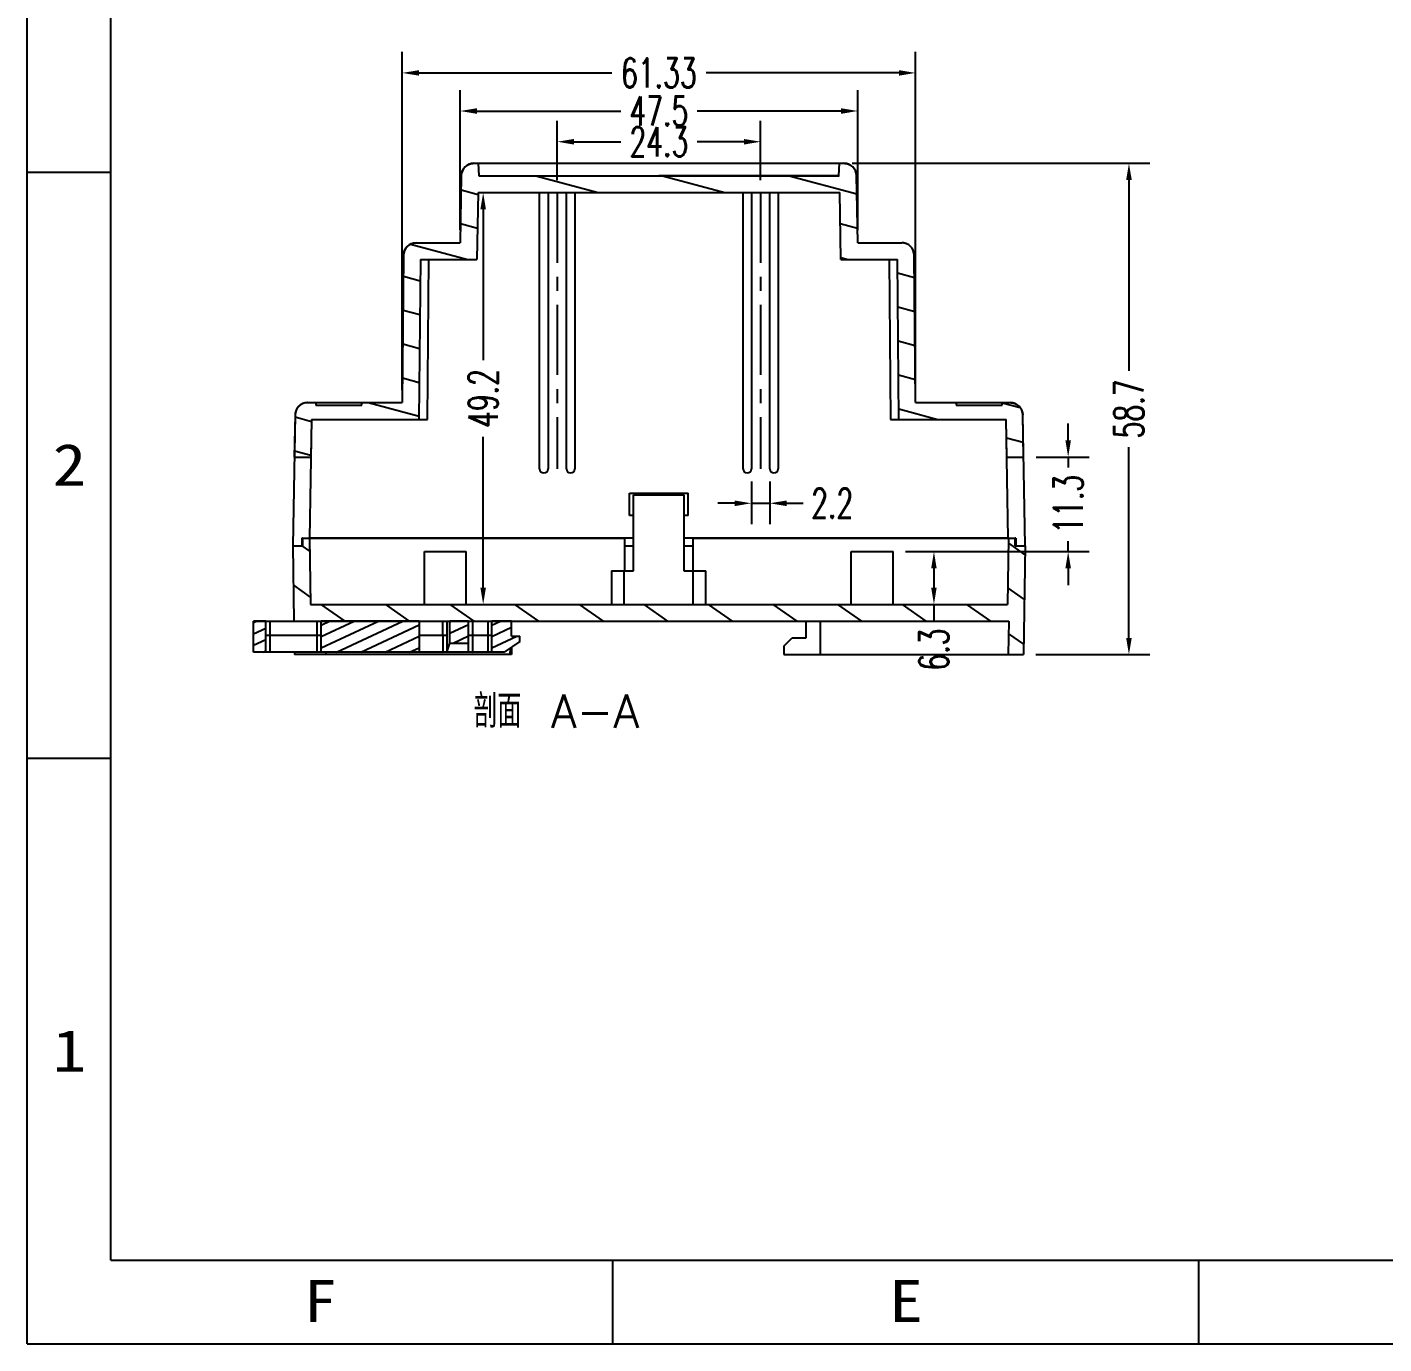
# Model space of a CAD drawing. Header units: millimetres. Extents: x 890 to 1310, y 579 to 876.
# Drawn here: x 890.2 to 1052.4, y 578.7 to 736.1 of the extents above; entities that cross this region are included whole.
import ezdxf
from ezdxf.enums import TextEntityAlignment as Align

# ---------------------------------------------------------------- set-up
doc = ezdxf.new("R2010")
doc.units = ezdxf.units.MM
doc.linetypes.add('CENTER', pattern=[50.8, 31.75, -6.35, 6.35, -6.35])
for name, color, linetype in [('1', 7, 'Continuous'), ('3', 7, 'Continuous'), ('dim', 3, 'Continuous')]:
    doc.layers.add(name, color=color, linetype=linetype)
doc.styles.add('romans', font='romans.shx', dxfattribs={"width": 0.67, "bigfont": 'fangsong.shx'})
doc.styles.get("Standard").update_dxf_attribs({"font": 'txt', "bigfont": 'gbcbig.shx'})
doc.styles.add('TEXTSTYLE_0', font='txt', dxfattribs={"width": 0.8})
doc.dimstyles.new('MSTD', dxfattribs={"dimtxt": 3.5, "dimasz": 2, "dimexe": 2.5, "dimexo": 1.5, "dimgap": 1, "dimtad": 0, "dimdsep": 46, "dimtxsty": 'romans', "dimcen": 0, "dimclrd": 5, "dimclre": 5, "dimclrt": 3, "dimadec": 1, "dimazin": 0, "dimtfac": 0.5, "dimtmove": 0, "dimatfit": 3, "dimfxl": 1, "dimarcsym": 0})

# ---------------------------------------------------------------- blocks, each defined once
blk = doc.blocks.new('*D48')
at = {"layer": 'Defpoints', "color": 0, "transparency": 16777216}
for p in [(976.78, 683.3), (978.98, 683.3), (978.98, 679.18)]:
    blk.add_point(p, dxfattribs=at)
at = {"layer": 'dim', "color": 5, "lineweight": -2, "transparency": 16777216}
for p, q in [((976.78, 681.8), (976.78, 676.68)), ((978.98, 681.8), (978.98, 676.68)), ((974.78, 679.18), (972.78, 679.18)), ((976.78, 679.18), (978.98, 679.18)), ((980.98, 679.18), (982.98, 679.18))]:
    blk.add_line(p, q, dxfattribs=at)
at = {"layer": 'dim', "color": 5, "transparency": 16777216}
for points in [[(974.78, 679.51), (974.78, 678.84), (976.78, 679.18)], [(980.98, 679.51), (980.98, 678.84), (978.98, 679.18)]]:
    blk.add_solid(points, dxfattribs=at)
at = {"layer": 'dim', "color": 3, "transparency": 16777216, "insert": (986.44, 679.18), "char_height": 3.5, "attachment_point": 5, "style": 'romans'}
blk.add_mtext('2.2', dxfattribs=at)
blk = doc.blocks.new('*D51')
at = {"layer": 'Defpoints', "color": 0, "transparency": 16777216}
for p in [(1009.29, 684.7), (993.7, 673.4), (1014.63, 673.4)]:
    blk.add_point(p, dxfattribs=at)
at = {"layer": 'dim', "color": 5, "lineweight": -2, "transparency": 16777216}
for p, q in [((1014.63, 686.7), (1014.63, 688.7)), ((1010.79, 684.7), (1017.13, 684.7)), ((1014.63, 684.7), (1014.63, 683.46)), ((1014.63, 673.4), (1014.63, 674.65)), ((995.2, 673.4), (1017.13, 673.4)), ((1014.63, 671.4), (1014.63, 669.4))]:
    blk.add_line(p, q, dxfattribs=at)
at = {"layer": 'dim', "color": 5, "transparency": 16777216}
for points in [[(1014.3, 686.7), (1014.96, 686.7), (1014.63, 684.7)], [(1014.3, 671.4), (1014.96, 671.4), (1014.63, 673.4)]]:
    blk.add_solid(points, dxfattribs=at)
at = {"layer": 'dim', "color": 3, "transparency": 16777216, "insert": (1014.63, 679.05), "char_height": 3.5, "attachment_point": 5, "rotation": 90, "style": 'romans'}
blk.add_mtext('11.3', dxfattribs=at)
blk = doc.blocks.new('*D52')
at = {"layer": 'Defpoints', "color": 0, "transparency": 16777216}
for p in [(977.88, 722.38), (953.58, 716.3), (977.88, 716.3)]:
    blk.add_point(p, dxfattribs=at)
at = {"layer": 'dim', "color": 5, "lineweight": -2, "transparency": 16777216}
for p, q in [((953.58, 717.8), (953.58, 724.88)), ((977.88, 717.8), (977.88, 724.88)), ((955.58, 722.38), (961.16, 722.38)), ((975.88, 722.38), (970.3, 722.38))]:
    blk.add_line(p, q, dxfattribs=at)
at = {"layer": 'dim', "color": 5, "transparency": 16777216}
for points in [[(955.58, 722.71), (955.58, 722.04), (953.58, 722.38)], [(975.88, 722.71), (975.88, 722.04), (977.88, 722.38)]]:
    blk.add_solid(points, dxfattribs=at)
at = {"layer": 'dim', "color": 3, "transparency": 16777216, "insert": (965.73, 722.38), "char_height": 3.5, "attachment_point": 5, "style": 'romans'}
blk.add_mtext('24.3', dxfattribs=at)
blk = doc.blocks.new('*D53')
at = {"layer": 'Defpoints', "color": 0, "transparency": 16777216}
for p in [(944.12, 716.3), (944.12, 667.1), (944.73, 667.1)]:
    blk.add_point(p, dxfattribs=at)
at = {"layer": 'dim', "color": 5, "lineweight": -2, "transparency": 16777216}
for p, q in [((945.62, 716.3), (947.23, 716.3)), ((944.73, 714.3), (944.73, 696.27)), ((944.73, 669.1), (944.73, 687.13)), ((945.62, 667.1), (947.23, 667.1))]:
    blk.add_line(p, q, dxfattribs=at)
at = {"layer": 'dim', "color": 5, "transparency": 16777216}
for points in [[(944.4, 714.3), (945.06, 714.3), (944.73, 716.3)], [(944.4, 669.1), (945.06, 669.1), (944.73, 667.1)]]:
    blk.add_solid(points, dxfattribs=at)
at = {"layer": 'dim', "color": 3, "transparency": 16777216, "insert": (944.73, 691.7), "char_height": 3.5, "attachment_point": 5, "rotation": 90, "style": 'romans'}
blk.add_mtext('49.2', dxfattribs=at)
blk = doc.blocks.new('*D54')
at = {"layer": 'Defpoints', "color": 0, "transparency": 16777216}
for p in [(993.7, 673.4), (993.7, 667.1), (998.59, 667.1)]:
    blk.add_point(p, dxfattribs=at)
at = {"layer": 'dim', "color": 5, "lineweight": -2, "transparency": 16777216}
for p, q in [((995.2, 673.4), (1001.09, 673.4)), ((998.59, 671.4), (998.59, 669.1)), ((995.2, 667.1), (1001.09, 667.1)), ((998.59, 667.1), (998.59, 665.1))]:
    blk.add_line(p, q, dxfattribs=at)
at = {"layer": 'dim', "color": 5, "transparency": 16777216}
for points in [[(998.26, 671.4), (998.92, 671.4), (998.59, 673.4)], [(998.26, 669.1), (998.92, 669.1), (998.59, 667.1)]]:
    blk.add_solid(points, dxfattribs=at)
at = {"layer": 'dim', "color": 3, "transparency": 16777216, "insert": (998.59, 661.7), "char_height": 3.5, "attachment_point": 5, "rotation": 90, "style": 'romans'}
blk.add_mtext('6.3', dxfattribs=at)
blk = doc.blocks.new('*D55')
at = {"layer": 'Defpoints', "color": 0, "transparency": 16777216}
for p in [(996.4, 730.6), (935.06, 691.2), (996.4, 691.2)]:
    blk.add_point(p, dxfattribs=at)
at = {"layer": 'dim', "color": 5, "lineweight": -2, "transparency": 16777216}
for p, q in [((935.06, 692.7), (935.06, 733.1)), ((996.4, 692.7), (996.4, 733.1)), ((937.06, 730.6), (960.09, 730.6)), ((994.4, 730.6), (971.36, 730.6))]:
    blk.add_line(p, q, dxfattribs=at)
at = {"layer": 'dim', "color": 5, "transparency": 16777216}
for points in [[(937.06, 730.93), (937.06, 730.27), (935.06, 730.6)], [(994.4, 730.93), (994.4, 730.27), (996.4, 730.6)]]:
    blk.add_solid(points, dxfattribs=at)
at = {"layer": 'dim', "color": 3, "transparency": 16777216, "insert": (965.73, 730.6), "char_height": 3.5, "attachment_point": 5, "style": 'romans'}
blk.add_mtext('61.33', dxfattribs=at)
blk = doc.blocks.new('*D56')
at = {"layer": 'Defpoints', "color": 0, "transparency": 16777216}
for p in [(989.48, 726.05), (941.98, 710.3), (989.48, 710.3)]:
    blk.add_point(p, dxfattribs=at)
at = {"layer": 'dim', "color": 5, "lineweight": -2, "transparency": 16777216}
for p, q in [((941.98, 711.8), (941.98, 728.55)), ((989.48, 711.8), (989.48, 728.55)), ((943.98, 726.05), (961.16, 726.05)), ((987.48, 726.05), (970.3, 726.05))]:
    blk.add_line(p, q, dxfattribs=at)
at = {"layer": 'dim', "color": 5, "transparency": 16777216}
for points in [[(943.98, 726.38), (943.98, 725.71), (941.98, 726.05)], [(987.48, 726.38), (987.48, 725.71), (989.48, 726.05)]]:
    blk.add_solid(points, dxfattribs=at)
at = {"layer": 'dim', "color": 3, "transparency": 16777216, "insert": (965.73, 726.05), "char_height": 3.5, "attachment_point": 5, "style": 'romans'}
blk.add_mtext('47.5', dxfattribs=at)
blk = doc.blocks.new('*D58')
at = {"layer": 'Defpoints', "color": 0, "transparency": 16777216}
for p in [(987.31, 719.8), (1009.28, 661.1), (1021.89, 661.1)]:
    blk.add_point(p, dxfattribs=at)
at = {"layer": 'dim', "color": 5, "lineweight": -2, "transparency": 16777216}
for p, q in [((988.81, 719.8), (1024.39, 719.8)), ((1021.89, 717.8), (1021.89, 695.02)), ((1021.89, 663.1), (1021.89, 685.88)), ((1010.78, 661.1), (1024.39, 661.1))]:
    blk.add_line(p, q, dxfattribs=at)
at = {"layer": 'dim', "color": 5, "transparency": 16777216}
for points in [[(1021.56, 717.8), (1022.23, 717.8), (1021.89, 719.8)], [(1021.56, 663.1), (1022.23, 663.1), (1021.89, 661.1)]]:
    blk.add_solid(points, dxfattribs=at)
at = {"layer": 'dim', "color": 3, "transparency": 16777216, "insert": (1021.89, 690.45), "char_height": 3.5, "attachment_point": 5, "rotation": 90, "style": 'romans'}
blk.add_mtext('58.7', dxfattribs=at)
blk = doc.blocks.new('SUN_6HWZ35TKXU86YGHH1AY77V3D6FJ')
at = {"color": 7, "linetype": 'Continuous'}
for p, q in [((-420, 0), (-420, 297)), ((-410, 10), (-410, 287)), ((-420, 140), (-410, 140)), ((-420, 70), (-410, 70)), ((-410, 10), (-10, 10)), ((-350, 0), (-350, 10)), ((-280, 0), (-280, 10)), ((-420, 0), (0, 0))]:
    blk.add_line(p, q, dxfattribs=at)
at = {"color": 2, "linetype": 'Continuous', "style": 'TEXTSTYLE_0'}
for s, width, p, p2 in [('2', 1.2, (-416.95, 102.54), (-412.95, 102.54)), ('1', 2.4, (-416.95, 32.54), (-412.95, 32.54)), ('F', 1.2, (-386.98, 2.63), (-382.98, 2.63)), ('E', 1.2, (-316.98, 2.63), (-312.98, 2.63))]:
    blk.add_text(s, height=5, dxfattribs=dict(at, width=width)).set_placement(p, p2, align=Align.FIT)

msp = doc.modelspace()

# ---------------------------------------------------------------- hatches: boundary and pattern name
at = {"linetype": 'Continuous'}
h = msp.add_hatch(dxfattribs=at)
h.set_pattern_fill('DEFAULT__2', color=2, scale=3.919505, angle=165, style=0, pattern_type=0)
h.set_pattern_definition([(165, (725.813, 596.0396), (-1.01444, -3.78595), [])])
edge = h.paths.add_edge_path()
edge.add_line((944.118, 716.301), (987.339, 716.301))
edge.add_line((944.118, 716.301), (943.978, 708.301))
edge.add_line((937.228, 708.301), (943.978, 708.301))
edge.add_line((937.228, 708.301), (937.062, 689.201))
edge.add_line((924.226, 689.201), (937.062, 689.201))
edge.add_line((924.226, 689.201), (924.148, 684.701))
edge.add_line((922.163, 684.701), (924.148, 684.701))
edge.add_line((922.251, 689.727), (922.163, 684.701))
edge.add_spline(control_points=[(923.751, 691.201), (922.884, 691.201), (922.266, 690.594), (922.251, 689.727)], knot_values=[0, 0, 0, 0, 1, 1, 1, 1], weights=[1, 0.8088336, 0.8088336, 1], degree=3, periodic=0)
edge.add_line((923.751, 691.201), (924.728, 691.201))
edge.add_line((924.728, 691.201), (924.728, 690.901))
edge.add_line((924.728, 690.901), (930.228, 690.901))
edge.add_line((930.228, 690.901), (930.228, 691.201))
edge.add_line((930.228, 691.201), (935.062, 691.201))
edge.add_line((935.215, 708.814), (935.062, 691.201))
edge.add_spline(control_points=[(935.215, 708.814), (935.223, 709.687), (935.843, 710.301), (936.715, 710.301)], knot_values=[0, 0, 0, 0, 1, 1, 1, 1], weights=[1, 0.8067903, 0.8067903, 1], degree=3, periodic=0)
edge.add_line((936.715, 710.301), (941.978, 710.301))
edge.add_line((942.118, 718.327), (941.978, 710.301))
edge.add_spline(control_points=[(942.118, 718.327), (942.134, 719.194), (942.752, 719.801), (943.618, 719.801)], knot_values=[0, 0, 0, 0, 1, 1, 1, 1], weights=[1, 0.8088336, 0.8088336, 1], degree=3, periodic=0)
edge.add_line((943.618, 719.801), (944.15, 719.801))
edge.add_line((944.15, 719.801), (944.228, 718.301))
edge.add_line((944.228, 718.301), (987.228, 718.301))
edge.add_line((987.228, 718.301), (987.307, 719.801))
edge.add_line((987.307, 719.801), (987.839, 719.801))
edge.add_spline(control_points=[(987.839, 719.801), (988.705, 719.801), (989.323, 719.194), (989.338, 718.327)], knot_values=[0, 0, 0, 0, 1, 1, 1, 1], weights=[1, 0.8088336, 0.8088336, 1], degree=3, periodic=0)
edge.add_line((989.478, 710.301), (989.338, 718.327))
edge.add_line((989.478, 710.301), (994.741, 710.301))
edge.add_spline(control_points=[(996.241, 708.814), (996.234, 709.687), (995.614, 710.301), (994.741, 710.301)], knot_values=[0, 0, 0, 0, 1, 1, 1, 1], weights=[1, 0.8067903, 0.8067903, 1], degree=3, periodic=0)
edge.add_line((996.395, 691.201), (996.241, 708.814))
edge.add_line((996.395, 691.201), (1001.228, 691.201))
edge.add_line((1001.228, 691.201), (1001.228, 690.901))
edge.add_line((1001.228, 690.901), (1006.728, 690.901))
edge.add_line((1006.728, 690.901), (1006.728, 691.201))
edge.add_line((1006.728, 691.201), (1007.706, 691.201))
edge.add_spline(control_points=[(1007.706, 691.201), (1008.572, 691.201), (1009.19, 690.594), (1009.206, 689.727)], knot_values=[0, 0, 0, 0, 1, 1, 1, 1], weights=[1, 0.8088336, 0.8088336, 1], degree=3, periodic=0)
edge.add_line((1009.293, 684.701), (1009.206, 689.727))
edge.add_line((1007.309, 684.701), (1009.293, 684.701))
edge.add_line((1007.309, 684.701), (1007.231, 689.201))
edge.add_line((994.395, 689.201), (1007.231, 689.201))
edge.add_line((994.395, 689.201), (994.228, 708.301))
edge.add_line((987.478, 708.301), (994.228, 708.301))
edge.add_line((987.478, 708.301), (987.339, 716.301))
h = msp.add_hatch(dxfattribs=at)
h.set_pattern_fill('DEFAULT__1', color=2, scale=4.426695, angle=325, style=0, pattern_type=0)
h.set_pattern_definition([(325, (725.813, 596.0396), (2.53905, 3.626137), [])])
edge = h.paths.add_edge_path()
edge.add_line((1007.478, 661.101), (1009.278, 661.101))
edge.add_line((1007.54, 665.101), (1007.478, 661.101))
edge.add_line((922.117, 665.101), (1007.54, 665.101))
edge.add_line((921.978, 674.101), (922.117, 665.101))
edge.add_line((921.978, 674.101), (923.148, 674.101))
edge.add_line((923.148, 675.001), (923.148, 674.101))
edge.add_line((923.148, 675.001), (923.965, 675.001))
edge.add_line((923.965, 675.001), (924.086, 667.101))
edge.add_line((924.086, 667.101), (1007.37, 667.101))
edge.add_line((1007.492, 675.001), (1007.37, 667.101))
edge.add_line((1007.492, 675.001), (1008.308, 675.001))
edge.add_line((1008.308, 674.101), (1008.308, 675.001))
edge.add_line((1008.308, 674.101), (1009.478, 674.101))
edge.add_line((1009.478, 674.101), (1009.278, 661.101))
h = msp.add_hatch(dxfattribs=at)
h.set_pattern_fill('A', color=2, scale=1.23194, angle=205, style=0, pattern_type=0)
h.set_pattern_definition([(205, (725.8128, 596.0396), (0.52064, -1.1165166), [])])
edge = h.paths.add_edge_path()
edge.add_line((948.128, 665.101), (945.768, 665.101))
edge.add_line((948.128, 663.301), (948.128, 665.101))
edge.add_line((948.128, 663.301), (949.128, 663.301))
edge.add_line((949.128, 662.667), (949.128, 663.301))
edge.add_line((949.128, 662.667), (947.229, 661.401))
edge.add_line((947.229, 661.401), (945.768, 661.401))
edge.add_line((945.768, 661.401), (945.768, 665.101))
edge = h.paths.add_edge_path()
edge.add_line((942.978, 665.101), (940.747, 665.101))
edge.add_line((942.978, 662.464), (942.978, 665.101))
edge.add_line((940.747, 662.464), (942.978, 662.464))
edge.add_line((940.747, 662.464), (940.747, 665.101))
edge = h.paths.add_edge_path()
edge.add_line((937.066, 665.101), (925.368, 665.101))
edge.add_line((937.066, 665.101), (937.066, 661.401))
edge.add_line((937.066, 661.401), (925.368, 661.401))
edge.add_line((925.368, 661.401), (925.368, 665.101))
edge = h.paths.add_edge_path()
edge.add_line((918.768, 665.101), (917.268, 665.101))
edge.add_line((918.768, 661.401), (918.768, 665.101))
edge.add_line((918.768, 661.401), (917.268, 661.401))
edge.add_line((917.268, 661.401), (917.268, 665.101))

# ---------------------------------------------------------------- linework, layer by layer
at = {"color": 7, "linetype": 'Continuous'}
for p, q in [((943.618, 719.801), (944.15, 719.801)), ((944.15, 719.801), (944.228, 718.301)), ((987.228, 718.301), (987.307, 719.801)), ((987.307, 719.801), (987.839, 719.801)), ((942.118, 718.327), (941.978, 710.301)), ((944.228, 718.301), (987.228, 718.301)), ((989.478, 710.301), (989.338, 718.327)), ((944.118, 716.301), (943.978, 708.301)), ((944.118, 716.301), (987.339, 716.301)), ((987.478, 708.301), (987.339, 716.301)), ((936.715, 710.301), (941.978, 710.301)), ((989.478, 710.301), (994.741, 710.301)), ((935.215, 708.814), (935.062, 691.201)), ((996.395, 691.201), (996.241, 708.814)), ((937.228, 708.301), (937.062, 689.201)), ((937.228, 708.301), (943.978, 708.301)), ((987.478, 708.301), (994.228, 708.301)), ((994.395, 689.201), (994.228, 708.301)), ((923.751, 691.201), (924.728, 691.201)), ((924.728, 691.201), (924.728, 690.901)), ((924.728, 690.901), (930.228, 690.901)), ((930.228, 691.201), (935.062, 691.201)), ((930.228, 690.901), (930.228, 691.201)), ((996.395, 691.201), (1001.228, 691.201)), ((1001.228, 691.201), (1001.228, 690.901)), ((1001.228, 690.901), (1006.728, 690.901)), ((1006.728, 691.201), (1007.706, 691.201)), ((1006.728, 690.901), (1006.728, 691.201)), ((922.251, 689.727), (922.163, 684.701)), ((924.226, 689.201), (924.148, 684.701)), ((924.226, 689.201), (937.062, 689.201)), ((994.395, 689.201), (1007.231, 689.201)), ((1007.309, 684.701), (1007.231, 689.201)), ((1009.293, 684.701), (1009.206, 689.727)), ((922.163, 684.701), (924.148, 684.701)), ((1007.309, 684.701), (1009.293, 684.701)), ((923.148, 675.001), (923.965, 675.001)), ((923.148, 675.001), (923.148, 674.101)), ((923.965, 675.001), (924.086, 667.101)), ((1007.492, 675.001), (1007.37, 667.101)), ((1007.492, 675.001), (1008.308, 675.001)), ((1008.308, 674.101), (1008.308, 675.001)), ((921.978, 674.101), (923.148, 674.101)), ((921.978, 674.101), (922.117, 665.101)), ((1008.308, 674.101), (1009.478, 674.101)), ((1009.478, 674.101), (1009.278, 661.101)), ((924.086, 667.101), (1007.37, 667.101)), ((917.268, 665.101), (922.117, 665.101)), ((917.268, 661.401), (917.268, 665.101)), ((917.268, 661.401), (917.268, 665.101)), ((918.768, 665.101), (917.268, 665.101)), ((918.768, 661.401), (918.768, 665.101)), ((918.768, 661.401), (918.768, 665.101)), ((919.268, 661.401), (919.268, 665.101)), ((922.117, 665.101), (1007.54, 665.101)), ((924.868, 665.101), (924.868, 661.401)), ((937.066, 665.101), (925.368, 665.101)), ((925.368, 661.401), (925.368, 665.101)), ((925.368, 661.401), (925.368, 665.101)), ((937.066, 665.101), (925.368, 665.101)), ((937.066, 665.101), (937.066, 661.401)), ((937.066, 665.101), (937.066, 661.401)), ((939.875, 665.101), (939.875, 663.401)), ((940.375, 665.101), (940.375, 663.401)), ((940.747, 662.464), (940.747, 665.101)), ((942.978, 665.101), (940.747, 665.101)), ((940.747, 662.464), (940.747, 665.101)), ((942.978, 665.101), (940.747, 665.101)), ((942.978, 661.526), (942.978, 665.101)), ((942.978, 662.464), (942.978, 665.101)), ((943.478, 661.401), (943.478, 665.101)), ((945.268, 665.101), (945.268, 661.401)), ((945.768, 661.401), (945.768, 665.101)), ((948.128, 665.101), (945.768, 665.101)), ((945.768, 661.401), (945.768, 665.101)), ((948.128, 665.101), (945.768, 665.101)), ((948.128, 663.301), (948.128, 665.101)), ((948.128, 663.301), (948.128, 665.101)), ((1007.54, 665.101), (1007.478, 661.101)), ((918.768, 663.401), (925.368, 663.401)), ((937.066, 663.401), (940.415, 663.401)), ((939.917, 663.401), (939.917, 661.401)), ((940.415, 661.515), (940.415, 663.401)), ((942.978, 663.401), (945.768, 663.401)), ((948.128, 663.301), (949.128, 663.301)), ((948.128, 663.301), (949.128, 663.301)), ((949.128, 662.667), (949.128, 663.301)), ((949.128, 662.667), (949.128, 663.301)), ((940.415, 661.515), (940.747, 662.464)), ((940.747, 662.464), (942.978, 662.464)), ((940.747, 662.464), (942.978, 662.464)), ((949.128, 662.667), (947.229, 661.401)), ((949.128, 662.667), (947.229, 661.401)), ((947.229, 661.401), (917.268, 661.401)), ((918.768, 661.401), (917.268, 661.401)), ((937.066, 661.401), (925.368, 661.401)), ((947.229, 661.401), (945.768, 661.401)), ((1007.478, 661.101), (1009.278, 661.101))]:
    msp.add_line(p, q, dxfattribs=at)
for centre, start_param, end_param in [((939.917, 661.526), -1.5707963, -0.0872665), ((943.478, 661.526), 3.1415927, 4.712389)]:
    msp.add_ellipse(centre, major_axis=(0.5, 0), ratio=0.25, start_param=start_param, end_param=end_param, dxfattribs=at)
for points, start_tangent, end_tangent in [([(942.118, 718.327), (942.119, 718.36), (942.121, 718.394), (942.124, 718.427), (942.127, 718.461), (942.131, 718.495), (942.136, 718.529), (942.141, 718.563), (942.148, 718.597), (942.155, 718.632), (942.163, 718.666), (942.172, 718.701), (942.182, 718.735), (942.193, 718.769), (942.205, 718.804), (942.218, 718.838), (942.231, 718.872), (942.246, 718.906), (942.261, 718.94), (942.277, 718.973), (942.295, 719.007), (942.313, 719.04), (942.332, 719.072), (942.351, 719.104), (942.372, 719.136), (942.394, 719.167), (942.416, 719.198), (942.439, 719.228), (942.463, 719.258), (942.488, 719.287), (942.514, 719.316), (942.54, 719.344), (942.567, 719.371), (942.595, 719.398), (942.623, 719.423), (942.652, 719.448), (942.682, 719.473), (942.712, 719.496), (942.742, 719.519), (942.774, 719.541), (942.805, 719.562), (942.837, 719.582), (942.87, 719.601), (942.903, 719.62), (942.936, 719.637), (942.969, 719.654), (943.003, 719.669), (943.037, 719.684), (943.071, 719.698), (943.106, 719.711), (943.14, 719.723), (943.175, 719.734), (943.209, 719.744), (943.244, 719.754), (943.279, 719.762), (943.313, 719.77), (943.348, 719.777), (943.382, 719.782), (943.417, 719.788), (943.451, 719.792), (943.485, 719.795), (943.518, 719.798), (943.552, 719.8), (943.585, 719.801), (943.618, 719.801)], (0.0174524, 0.9998477), (1, 0)), ([(987.839, 719.801), (987.872, 719.801), (987.905, 719.8), (987.938, 719.798), (987.972, 719.795), (988.006, 719.792), (988.04, 719.788), (988.074, 719.782), (988.109, 719.777), (988.143, 719.77), (988.178, 719.762), (988.213, 719.754), (988.247, 719.744), (988.282, 719.734), (988.316, 719.723), (988.351, 719.711), (988.385, 719.698), (988.419, 719.684), (988.454, 719.669), (988.487, 719.654), (988.521, 719.637), (988.554, 719.62), (988.587, 719.601), (988.619, 719.582), (988.652, 719.562), (988.683, 719.541), (988.714, 719.519), (988.745, 719.496), (988.775, 719.473), (988.805, 719.448), (988.834, 719.423), (988.862, 719.398), (988.89, 719.371), (988.917, 719.344), (988.943, 719.316), (988.969, 719.287), (988.994, 719.258), (989.018, 719.228), (989.041, 719.198), (989.063, 719.167), (989.085, 719.136), (989.105, 719.104), (989.125, 719.072), (989.144, 719.04), (989.162, 719.007), (989.179, 718.973), (989.196, 718.94), (989.211, 718.906), (989.226, 718.872), (989.239, 718.838), (989.252, 718.804), (989.264, 718.769), (989.274, 718.735), (989.284, 718.701), (989.293, 718.666), (989.302, 718.632), (989.309, 718.597), (989.315, 718.563), (989.321, 718.529), (989.326, 718.495), (989.33, 718.461), (989.333, 718.427), (989.336, 718.394), (989.337, 718.36), (989.338, 718.327)], (1, 0), (0.0174524, -0.9998477)), ([(935.215, 708.814), (935.216, 708.847), (935.217, 708.881), (935.22, 708.914), (935.223, 708.948), (935.226, 708.982), (935.231, 709.017), (935.236, 709.051), (935.243, 709.086), (935.25, 709.12), (935.258, 709.155), (935.267, 709.19), (935.276, 709.224), (935.287, 709.259), (935.299, 709.294), (935.311, 709.328), (935.324, 709.363), (935.339, 709.397), (935.354, 709.431), (935.37, 709.465), (935.387, 709.498), (935.405, 709.532), (935.424, 709.564), (935.444, 709.597), (935.464, 709.629), (935.486, 709.661), (935.508, 709.692), (935.532, 709.722), (935.556, 709.752), (935.58, 709.782), (935.606, 709.811), (935.632, 709.839), (935.659, 709.866), (935.687, 709.893), (935.715, 709.919), (935.745, 709.945), (935.774, 709.969), (935.804, 709.993), (935.835, 710.016), (935.867, 710.038), (935.898, 710.059), (935.931, 710.08), (935.963, 710.099), (935.996, 710.118), (936.03, 710.135), (936.063, 710.152), (936.097, 710.168), (936.132, 710.183), (936.166, 710.197), (936.2, 710.21), (936.235, 710.222), (936.27, 710.233), (936.305, 710.244), (936.339, 710.253), (936.374, 710.262), (936.409, 710.27), (936.444, 710.276), (936.478, 710.282), (936.513, 710.287), (936.547, 710.292), (936.581, 710.295), (936.615, 710.298), (936.649, 710.3), (936.682, 710.301), (936.715, 710.301)], (0.0087265, 0.9999619), (1, 0)), ([(996.241, 708.814), (996.241, 708.847), (996.239, 708.881), (996.237, 708.914), (996.234, 708.948), (996.23, 708.982), (996.226, 709.017), (996.22, 709.051), (996.214, 709.086), (996.207, 709.12), (996.199, 709.155), (996.19, 709.19), (996.18, 709.224), (996.17, 709.259), (996.158, 709.294), (996.146, 709.328), (996.132, 709.363), (996.118, 709.397), (996.103, 709.431), (996.087, 709.465), (996.07, 709.498), (996.052, 709.532), (996.033, 709.564), (996.013, 709.597), (995.992, 709.629), (995.971, 709.661), (995.948, 709.692), (995.925, 709.722), (995.901, 709.752), (995.876, 709.782), (995.851, 709.811), (995.824, 709.839), (995.797, 709.866), (995.77, 709.893), (995.741, 709.919), (995.712, 709.945), (995.683, 709.969), (995.652, 709.993), (995.621, 710.016), (995.59, 710.038), (995.558, 710.059), (995.526, 710.08), (995.493, 710.099), (995.46, 710.118), (995.427, 710.135), (995.393, 710.152), (995.359, 710.168), (995.325, 710.183), (995.291, 710.197), (995.256, 710.21), (995.222, 710.222), (995.187, 710.233), (995.152, 710.244), (995.117, 710.253), (995.083, 710.262), (995.048, 710.27), (995.013, 710.276), (994.978, 710.282), (994.944, 710.287), (994.91, 710.292), (994.876, 710.295), (994.842, 710.298), (994.808, 710.3), (994.775, 710.301), (994.741, 710.301)], (-0.0087265, 0.9999619), (-1, 0)), ([(923.751, 691.201), (923.718, 691.201), (923.685, 691.2), (923.651, 691.198), (923.617, 691.195), (923.583, 691.192), (923.549, 691.188), (923.515, 691.182), (923.481, 691.177), (923.446, 691.17), (923.411, 691.162), (923.377, 691.154), (923.342, 691.144), (923.308, 691.134), (923.273, 691.123), (923.238, 691.111), (923.204, 691.098), (923.17, 691.084), (923.136, 691.069), (923.102, 691.054), (923.069, 691.037), (923.035, 691.02), (923.003, 691.001), (922.97, 690.982), (922.938, 690.962), (922.906, 690.941), (922.875, 690.919), (922.844, 690.896), (922.814, 690.873), (922.785, 690.848), (922.756, 690.823), (922.727, 690.798), (922.7, 690.771), (922.673, 690.744), (922.646, 690.716), (922.621, 690.687), (922.596, 690.658), (922.572, 690.628), (922.549, 690.598), (922.526, 690.567), (922.505, 690.536), (922.484, 690.504), (922.464, 690.472), (922.445, 690.44), (922.427, 690.407), (922.41, 690.373), (922.394, 690.34), (922.378, 690.306), (922.364, 690.272), (922.35, 690.238), (922.338, 690.204), (922.326, 690.169), (922.315, 690.135), (922.305, 690.101), (922.296, 690.066), (922.288, 690.032), (922.28, 689.997), (922.274, 689.963), (922.268, 689.929), (922.263, 689.895), (922.259, 689.861), (922.256, 689.827), (922.254, 689.794), (922.252, 689.76), (922.251, 689.727)], (-1, 0), (-0.0174524, -0.9998477)), ([(1007.706, 691.201), (1007.739, 691.201), (1007.772, 691.2), (1007.806, 691.198), (1007.839, 691.195), (1007.873, 691.192), (1007.908, 691.188), (1007.942, 691.182), (1007.976, 691.177), (1008.011, 691.17), (1008.045, 691.162), (1008.08, 691.154), (1008.115, 691.144), (1008.149, 691.134), (1008.184, 691.123), (1008.218, 691.111), (1008.253, 691.098), (1008.287, 691.084), (1008.321, 691.069), (1008.355, 691.054), (1008.388, 691.037), (1008.421, 691.02), (1008.454, 691.001), (1008.487, 690.982), (1008.519, 690.962), (1008.551, 690.941), (1008.582, 690.919), (1008.612, 690.896), (1008.643, 690.873), (1008.672, 690.848), (1008.701, 690.823), (1008.73, 690.798), (1008.757, 690.771), (1008.784, 690.744), (1008.811, 690.716), (1008.836, 690.687), (1008.861, 690.658), (1008.885, 690.628), (1008.908, 690.598), (1008.93, 690.567), (1008.952, 690.536), (1008.973, 690.504), (1008.993, 690.472), (1009.012, 690.44), (1009.03, 690.407), (1009.047, 690.373), (1009.063, 690.34), (1009.078, 690.306), (1009.093, 690.272), (1009.106, 690.238), (1009.119, 690.204), (1009.131, 690.169), (1009.142, 690.135), (1009.152, 690.101), (1009.161, 690.066), (1009.169, 690.032), (1009.176, 689.997), (1009.183, 689.963), (1009.188, 689.929), (1009.193, 689.895), (1009.197, 689.861), (1009.201, 689.827), (1009.203, 689.794), (1009.205, 689.76), (1009.206, 689.727)], (1, 0), (0.0174524, -0.9998477))]:
    msp.add_spline(points, degree=3, dxfattribs=dict(at, start_tangent=start_tangent, end_tangent=end_tangent))
at = {"layer": '1', "color": 7, "linetype": 'Continuous'}
for p, q in [((962.703, 671.101), (962.703, 680.201)), ((962.703, 680.201), (968.703, 680.201)), ((968.703, 680.201), (968.703, 671.101)), ((923.148, 675.001), (961.628, 675.001)), ((923.148, 675.001), (923.148, 674.101)), ((923.965, 675.001), (924.086, 667.101)), ((961.628, 675.001), (961.628, 671.101)), ((969.828, 667.101), (969.828, 675.001)), ((969.828, 675.001), (1008.308, 675.001)), ((1007.492, 675.001), (1007.37, 667.101)), ((1008.308, 674.101), (1008.308, 675.001)), ((921.978, 674.101), (923.148, 674.101)), ((921.978, 674.101), (922.117, 665.101)), ((937.703, 673.401), (942.703, 673.401)), ((937.703, 667.101), (937.703, 673.401)), ((942.703, 667.101), (942.703, 673.401)), ((988.703, 667.101), (988.703, 673.401)), ((988.703, 673.401), (993.703, 673.401)), ((993.703, 667.101), (993.703, 673.401)), ((1008.308, 674.101), (1009.478, 674.101)), ((1009.478, 674.101), (1009.278, 661.101)), ((960.078, 671.101), (960.078, 667.101)), ((960.078, 671.101), (962.703, 671.101)), ((961.578, 667.101), (961.578, 671.101)), ((968.703, 671.101), (971.328, 671.101)), ((971.328, 667.101), (971.328, 671.101)), ((924.086, 667.101), (1007.37, 667.101)), ((922.117, 665.101), (965.728, 665.101)), ((983.34, 663.101), (983.34, 665.101)), ((985.04, 661.101), (985.04, 665.101)), ((1002.064, 665.101), (1007.54, 665.101)), ((1007.54, 665.101), (1007.478, 661.101)), ((980.64, 662.101), (981.64, 663.101)), ((981.64, 663.101), (983.34, 663.101)), ((947.948, 661.881), (947.907, 661.101)), ((948.117, 661.993), (948.117, 661.101)), ((980.64, 662.101), (980.64, 661.101)), ((922.174, 661.401), (922.178, 661.101)), ((948.117, 661.101), (922.178, 661.101)), ((925.911, 661.401), (925.926, 661.101)), ((980.64, 661.101), (1009.278, 661.101))]:
    msp.add_line(p, q, dxfattribs=at)
at = {"layer": '1', "color": 4, "linetype": 'Continuous'}
msp.add_line((965.728, 665.101), (1002.064, 665.101), dxfattribs=at)
at = {"layer": '3', "color": 7, "linetype": 'Continuous'}
for p, q in [((943.618, 719.801), (987.839, 719.801)), ((944.15, 719.801), (944.228, 718.301)), ((987.228, 718.301), (987.307, 719.801)), ((942.118, 718.327), (941.978, 710.301)), ((944.228, 718.301), (965.728, 718.301)), ((989.478, 710.301), (989.338, 718.327)), ((944.118, 716.301), (943.978, 708.301)), ((944.118, 716.301), (987.339, 716.301)), ((951.478, 683.301), (951.478, 716.301)), ((952.478, 716.301), (952.478, 683.301)), ((954.678, 683.301), (954.678, 716.301)), ((955.678, 716.301), (955.678, 683.301)), ((975.778, 683.301), (975.778, 716.301)), ((976.778, 716.301), (976.778, 683.301)), ((978.978, 683.301), (978.978, 716.301)), ((979.978, 716.301), (979.978, 683.301)), ((987.478, 708.301), (987.339, 716.301)), ((936.715, 710.301), (941.978, 710.301)), ((989.478, 710.301), (994.741, 710.301)), ((935.215, 708.814), (935.062, 691.201)), ((996.395, 691.201), (996.241, 708.814)), ((937.228, 708.301), (937.062, 689.201)), ((937.228, 708.301), (943.978, 708.301)), ((938.062, 689.201), (938.228, 708.301)), ((987.478, 708.301), (994.228, 708.301)), ((993.228, 708.301), (993.395, 689.201)), ((994.395, 689.201), (994.228, 708.301)), ((923.751, 691.201), (935.062, 691.201)), ((924.728, 691.201), (924.728, 690.901)), ((924.728, 690.901), (930.228, 690.901)), ((930.228, 690.901), (930.228, 691.201)), ((996.395, 691.201), (1007.706, 691.201)), ((1001.228, 691.201), (1001.228, 690.901)), ((1001.228, 690.901), (1006.728, 690.901)), ((1006.728, 690.901), (1006.728, 691.201)), ((922.251, 689.727), (921.978, 674.101)), ((924.226, 689.201), (923.978, 675.001)), ((924.226, 689.201), (938.062, 689.201)), ((993.395, 689.201), (1007.231, 689.201)), ((1007.478, 675.001), (1007.231, 689.201)), ((1009.478, 674.101), (1009.206, 689.727)), ((922.163, 684.701), (924.148, 684.701)), ((1007.309, 684.701), (1009.293, 684.701)), ((962.228, 677.701), (962.228, 680.401)), ((962.228, 680.401), (969.228, 680.401)), ((969.228, 677.701), (969.228, 680.401)), ((962.703, 677.701), (962.228, 677.701)), ((969.228, 677.701), (968.703, 677.701)), ((923.148, 675.001), (923.078, 675.001)), ((923.078, 675.001), (923.078, 674.101)), ((962.703, 675.001), (923.978, 675.001)), ((1007.478, 675.001), (968.703, 675.001)), ((1008.378, 675.001), (1008.308, 675.001)), ((1008.378, 675.001), (1008.378, 674.101)), ((961.628, 674.101), (962.703, 674.101)), ((968.703, 674.101), (969.828, 674.101))]:
    msp.add_line(p, q, dxfattribs=at)
at = {"layer": '3', "color": 4, "linetype": 'Continuous'}
msp.add_line((987.307, 718.301), (965.728, 718.301), dxfattribs=at)
at = {"layer": '3', "color": 1, "linetype": 'CENTER', "ltscale": 0.264}
for p, q in [((953.578, 716.301), (953.578, 683.301)), ((977.878, 716.301), (977.878, 683.301))]:
    msp.add_line(p, q, dxfattribs=at)
at = {"layer": '3', "color": 7, "linetype": 'Continuous'}
for centre, radius, start, end in [((943.618, 718.301), 1.5, 90, 179), ((987.839, 718.301), 1.5, 1, 90), ((936.715, 708.801), 1.5, 90, 179.5), ((994.741, 708.801), 1.5, 0.5, 90), ((923.751, 689.701), 1.5, 90, 179), ((1007.706, 689.701), 1.5, 1, 90), ((951.978, 683.301), 0.5, 180, 360), ((955.178, 683.301), 0.5, 180, 360), ((976.278, 683.301), 0.5, 180, 360), ((979.478, 683.301), 0.5, 180, 360)]:
    msp.add_arc(centre, radius, start, end, dxfattribs=at)

# ---------------------------------------------------------------- block references
at = {"layer": 'dim'}
msp.add_blockref('SUN_6HWZ35TKXU86YGHH1AY77V3D6FJ', (1310.239, 578.74), dxfattribs=at)

# ---------------------------------------------------------------- texts
at = {"color": 2, "linetype": 'Continuous', "insert": (963.373, 656.323), "char_height": 3.9688, "width": 19.05, "attachment_point": 3, "line_spacing_factor": 0.9}
msp.add_mtext('剖面 A-A', dxfattribs=at)

# ---------------------------------------------------------------- dimensions: what is measured, and where the dimension line sits
at = {"layer": 'dim'}
for base, p1, p2, picture, middle in [((996.395, 730.601), (935.062, 691.201), (996.395, 691.201), '*D55', (965.728, 730.601)), ((989.478, 726.046), (941.978, 710.301), (989.478, 710.301), '*D56', (965.728, 726.046)), ((977.878, 722.377), (953.578, 716.301), (977.878, 716.301), '*D52', (965.728, 722.377)), ((978.978, 679.176), (976.778, 683.301), (978.978, 683.301), '*D48', (986.435, 679.176))]:
    dim = msp.add_linear_dim(base=base, p1=p1, p2=p2, dimstyle='MSTD', dxfattribs=at)
    dim.commit()
    dim.dimension.update_dxf_attribs({"geometry": picture, "text_midpoint": middle})
for base, p1, p2, picture, middle in [((1021.894, 661.101), (987.307, 719.801), (1009.278, 661.101), '*D58', (1021.894, 690.451)), ((944.729, 667.101), (944.118, 716.301), (944.118, 667.101), '*D53', (944.729, 691.701)), ((1014.629, 673.401), (1009.293, 684.701), (993.703, 673.401), '*D51', (1014.629, 679.051)), ((998.59, 667.101), (993.703, 673.401), (993.703, 667.101), '*D54', (998.59, 661.7))]:
    dim = msp.add_linear_dim(base=base, p1=p1, p2=p2, angle=90, dimstyle='MSTD', dxfattribs=at)
    dim.commit()
    dim.dimension.update_dxf_attribs({"geometry": picture, "text_midpoint": middle})

doc.saveas('drawing.dxf')
